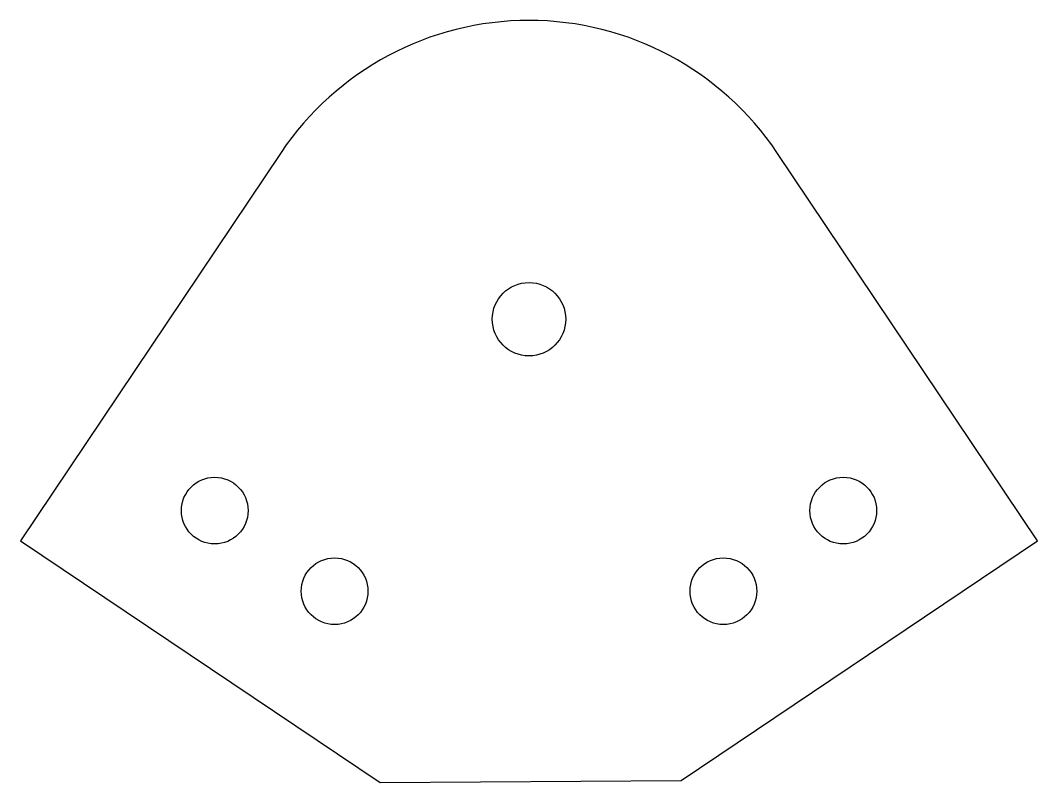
# Model space of a CAD drawing. Header units: millimetres. Extents: x 324 to 476, y 531 to 645.
import ezdxf

# ---------------------------------------------------------------- set-up
doc = ezdxf.new("R2010")
doc.units = ezdxf.units.MM
doc.layers.get('0').update_dxf_attribs({"linetype": 'CONTINUOUS'})

msp = doc.modelspace()

# ---------------------------------------------------------------- linework, layer by layer
msp.add_lwpolyline([(377.7, 530.55), (422.79, 530.88), (476.26, 566.79), (437.18, 624.97, 0.532964), (362.82, 624.97), (323.74, 566.79)], format="xyb", close=True)
for centre, radius in [((400, 600), 5.5), ((352.88, 571.32), 5), ((447.12, 571.32), 5), ((370.86, 559.24), 5), ((429.14, 559.24), 5)]:
    msp.add_circle(centre, radius)

doc.saveas('drawing.dxf')
